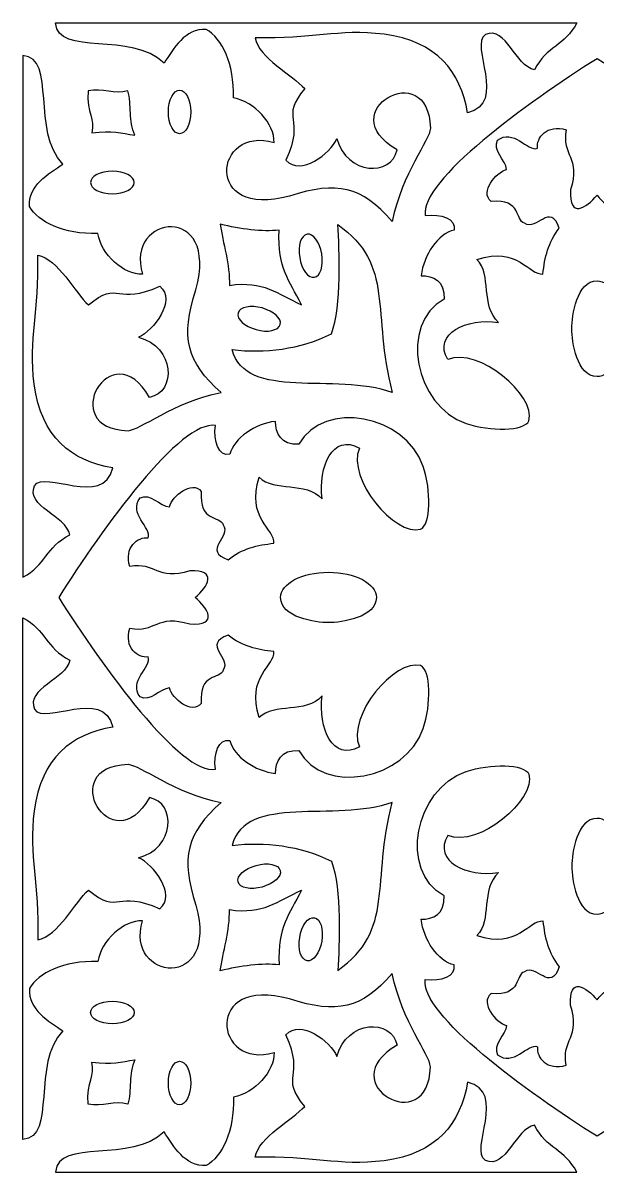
# Model space of a CAD drawing. Header units: centimetres. Extents: x -28.8 to 28.8, y -13.5 to 13.5.
# Drawn here: x -28.79 to -15.24, y -13.55 to 13.55 of the extents above; entities that cross this region are included whole.
import ezdxf

# ---------------------------------------------------------------- set-up
doc = ezdxf.new("R2010")
doc.units = ezdxf.units.CM
doc.header["$MEASUREMENT"] = 0
doc.layers.add('layer 1', color=7, linetype='Continuous')

msp = doc.modelspace()

# ---------------------------------------------------------------- linework, layer by layer
at = {"layer": 'layer 1', "color": 242}
for centre in [(-25.0913, 11.44987), (-25.0913, -11.44987)]:
    msp.add_ellipse(centre, major_axis=(0, 0.51492), ratio=0.51343898, dxfattribs=at)
for points, knots in [([(-28.02001, 13.54666), (-27.96321, 12.74569), (-26.22127, 13.35753), (-25.45778, 12.60222), (-25.45778, 12.60222), (-25.23153, 12.94321), (-24.96694, 13.41986), (-24.46231, 13.39533), (-24.46231, 13.39533), (-24.09067, 13.1803), (-23.79809, 12.59134), (-23.8217, 11.77782), (-23.8217, 11.77782), (-23.32292, 11.70039), (-22.8456, 11.16147), (-22.86174, 10.7275), (-22.86174, 10.7275), (-24.27978, 11.14923), (-24.54594, 8.89416), (-22.4949, 9.46687), (-22.4949, 9.46687), (-21.36415, 9.82556), (-20.80308, 9.69251), (-20.07238, 8.86842), (-20.07238, 8.86842), (-19.84391, 10.01052), (-19.18154, 10.78048), (-19.1735, 11.06525), (-19.1735, 11.06525), (-19.20835, 12.78261), (-21.53037, 11.45726), (-19.95948, 10.55796), (-19.95948, 10.55796), (-20.08029, 9.92622), (-21.1506, 9.94962), (-21.37841, 10.82218), (-21.37841, 10.82218), (-21.5279, 10.46174), (-22.244, 9.92409), (-22.58062, 10.31461), (-22.58062, 10.31461), (-22.10842, 11.33689), (-22.74983, 11.27958), (-22.13742, 11.99894), (-22.13742, 11.99894), (-22.42643, 12.31979), (-23.22145, 12.71584), (-23.31134, 13.19862), (-23.31134, 13.19862), (-21.96148, 13.15823), (-21.36402, 13.41196), (-20.26723, 13.28264), (-20.26723, 13.28264), (-19.01432, 13.11051), (-18.46432, 12.40588), (-18.29607, 11.42907), (-18.29607, 11.42907), (-17.34412, 11.65205), (-18.26469, 13.03098), (-17.87381, 13.27423), (-17.87381, 13.27423), (-17.37352, 13.48683), (-17.17663, 12.52451), (-16.71397, 12.44046), (-16.71397, 12.44046), (-16.43159, 13.01057), (-15.99837, 13.00326), (-15.72025, 13.54668), (-15.72025, 13.54668), (-15.72025, 13.54668), (-28.02001, 13.54666), (-28.02001, 13.54666)], [0, 0, 0, 0, 0.05263158, 0.05263158, 0.05263158, 0.05263158, 0.10526316, 0.10526316, 0.10526316, 0.10526316, 0.15789474, 0.15789474, 0.15789474, 0.15789474, 0.21052632, 0.21052632, 0.21052632, 0.21052632, 0.26315789, 0.26315789, 0.26315789, 0.26315789, 0.31578947, 0.31578947, 0.31578947, 0.31578947, 0.36842105, 0.36842105, 0.36842105, 0.36842105, 0.42105263, 0.42105263, 0.42105263, 0.42105263, 0.47368421, 0.47368421, 0.47368421, 0.47368421, 0.52631579, 0.52631579, 0.52631579, 0.52631579, 0.57894737, 0.57894737, 0.57894737, 0.57894737, 0.63157895, 0.63157895, 0.63157895, 0.63157895, 0.68421053, 0.68421053, 0.68421053, 0.68421053, 0.73684211, 0.73684211, 0.73684211, 0.73684211, 0.78947368, 0.78947368, 0.78947368, 0.78947368, 0.84210526, 0.84210526, 0.84210526, 0.84210526, 0.89473684, 0.89473684, 0.89473684, 0.89473684, 1, 1, 1, 1]), ([(-28.78798, 12.78026), (-27.98701, 12.72346), (-28.59885, 10.98152), (-27.84354, 10.21803), (-27.84354, 10.21803), (-28.18453, 9.99178), (-28.66118, 9.72719), (-28.63665, 9.22256), (-28.63665, 9.22256), (-28.42162, 8.85092), (-27.83266, 8.55834), (-27.01914, 8.58195), (-27.01914, 8.58195), (-26.94171, 8.08317), (-26.40279, 7.60585), (-25.96882, 7.62199), (-25.96882, 7.62199), (-26.39055, 9.04003), (-24.13548, 9.30619), (-24.70819, 7.25515), (-24.70819, 7.25515), (-25.06688, 6.1244), (-24.93383, 5.56333), (-24.10974, 4.83263), (-24.10974, 4.83263), (-25.25184, 4.60416), (-26.0218, 3.94179), (-26.30657, 3.93375), (-26.30657, 3.93375), (-28.02393, 3.9686), (-26.69858, 6.29062), (-25.79928, 4.71973), (-25.79928, 4.71973), (-25.16754, 4.84054), (-25.19094, 5.91085), (-26.0635, 6.13866), (-26.0635, 6.13866), (-25.70306, 6.28815), (-25.16541, 7.00425), (-25.55593, 7.34087), (-25.55593, 7.34087), (-26.57821, 6.86867), (-26.5209, 7.51008), (-27.24026, 6.89767), (-27.24026, 6.89767), (-27.56111, 7.18668), (-27.95716, 7.9817), (-28.43994, 8.07159), (-28.43994, 8.07159), (-28.39955, 6.72173), (-28.65328, 6.12427), (-28.52396, 5.02748), (-28.52396, 5.02748), (-28.35183, 3.77457), (-27.6472, 3.22457), (-26.67039, 3.05632), (-26.67039, 3.05632), (-26.89337, 2.10437), (-28.2723, 3.02494), (-28.51555, 2.63406), (-28.51555, 2.63406), (-28.72815, 2.13377), (-27.76583, 1.93688), (-27.68178, 1.47422), (-27.68178, 1.47422), (-28.25189, 1.19184), (-28.24458, 0.75862), (-28.788, 0.4805), (-28.788, 0.4805), (-28.788, 0.4805), (-28.78798, 12.78026), (-28.78798, 12.78026)], [0, 0, 0, 0, 0.05263158, 0.05263158, 0.05263158, 0.05263158, 0.10526316, 0.10526316, 0.10526316, 0.10526316, 0.15789474, 0.15789474, 0.15789474, 0.15789474, 0.21052632, 0.21052632, 0.21052632, 0.21052632, 0.26315789, 0.26315789, 0.26315789, 0.26315789, 0.31578947, 0.31578947, 0.31578947, 0.31578947, 0.36842105, 0.36842105, 0.36842105, 0.36842105, 0.42105263, 0.42105263, 0.42105263, 0.42105263, 0.47368421, 0.47368421, 0.47368421, 0.47368421, 0.52631579, 0.52631579, 0.52631579, 0.52631579, 0.57894737, 0.57894737, 0.57894737, 0.57894737, 0.63157895, 0.63157895, 0.63157895, 0.63157895, 0.68421053, 0.68421053, 0.68421053, 0.68421053, 0.73684211, 0.73684211, 0.73684211, 0.73684211, 0.78947368, 0.78947368, 0.78947368, 0.78947368, 0.84210526, 0.84210526, 0.84210526, 0.84210526, 0.89473684, 0.89473684, 0.89473684, 0.89473684, 1, 1, 1, 1]), ([(-15.24003, 12.70355), (-13.6054, 11.67777), (-11.03839, 9.81608), (-11.18702, 9.00556), (-11.18702, 9.00556), (-11.5528, 9.05528), (-11.9234, 8.93388), (-11.86502, 8.66306), (-11.86502, 8.66306), (-11.48392, 8.57799), (-11.14642, 8.06995), (-11.08912, 7.58847), (-11.08912, 7.58847), (-11.35824, 7.59064), (-11.66128, 7.46561), (-11.62935, 7.03529), (-11.62935, 7.03529), (-10.56509, 6.44541), (-10.93343, 4.52199), (-12.14902, 4.10212), (-12.14902, 4.10212), (-12.71484, 3.91029), (-13.52863, 3.92246), (-13.63098, 4.16428), (-13.63098, 4.16428), (-13.801, 4.77121), (-12.44606, 5.91414), (-11.71935, 5.60847), (-11.71935, 5.60847), (-11.3579, 6.22315), (-12.16288, 6.59704), (-12.91731, 6.48562), (-12.91731, 6.48562), (-12.48431, 6.87915), (-12.76559, 7.61422), (-12.40562, 7.97184), (-12.40562, 7.97184), (-13.37579, 8.29036), (-13.63598, 7.58822), (-13.9642, 7.62758), (-13.9642, 7.62758), (-14.00224, 8.01887), (-14.08773, 8.3749), (-14.34997, 8.70483), (-14.34997, 8.70483), (-14.13512, 9.3317), (-13.8134, 8.62227), (-13.52487, 8.82458), (-13.52487, 8.82458), (-13.3004, 8.89055), (-13.47266, 9.40112), (-12.73863, 9.34055), (-12.73863, 9.34055), (-12.46991, 9.56091), (-12.84974, 10.02427), (-13.10547, 10.09168), (-13.10547, 10.09168), (-13.08358, 10.31477), (-12.76595, 10.54832), (-12.89333, 10.78182), (-12.89333, 10.78182), (-13.25229, 11.07169), (-13.60493, 10.50805), (-13.83706, 10.59121), (-13.83706, 10.59121), (-13.79844, 10.83987), (-14.05919, 11.16969), (-14.51144, 11.02584), (-14.51144, 11.02584), (-14.39648, 10.42668), (-14.86095, 10.37852), (-14.61386, 9.60902), (-14.61386, 9.60902), (-14.57551, 8.94989), (-14.99362, 9.17592), (-15.24003, 9.48394), (-15.24003, 9.48394), (-15.49369, 9.18218), (-15.90618, 8.92096), (-15.86614, 9.60902), (-15.86614, 9.60902), (-15.61905, 10.37852), (-16.08352, 10.42668), (-15.96856, 11.02584), (-15.96856, 11.02584), (-16.42081, 11.16969), (-16.68156, 10.83987), (-16.64294, 10.59121), (-16.64294, 10.59121), (-16.87507, 10.50805), (-17.22771, 11.07169), (-17.58667, 10.78182), (-17.58667, 10.78182), (-17.71405, 10.54832), (-17.39642, 10.31477), (-17.37453, 10.09168), (-17.37453, 10.09168), (-17.63026, 10.02427), (-18.01009, 9.56091), (-17.74137, 9.34055), (-17.74137, 9.34055), (-17.00734, 9.40112), (-17.1796, 8.89055), (-16.95513, 8.82458), (-16.95513, 8.82458), (-16.6666, 8.62227), (-16.34488, 9.3317), (-16.13003, 8.70483), (-16.13003, 8.70483), (-16.39227, 8.3749), (-16.47776, 8.01887), (-16.5158, 7.62758), (-16.5158, 7.62758), (-16.84402, 7.58822), (-17.10421, 8.29036), (-18.07438, 7.97184), (-18.07438, 7.97184), (-17.71441, 7.61422), (-17.99569, 6.87915), (-17.56269, 6.48562), (-17.56269, 6.48562), (-18.31712, 6.59704), (-19.1221, 6.22315), (-18.76065, 5.60847), (-18.76065, 5.60847), (-18.03394, 5.91414), (-16.679, 4.77121), (-16.84902, 4.16428), (-16.84902, 4.16428), (-16.95137, 3.92246), (-17.76516, 3.91029), (-18.33098, 4.10212), (-18.33098, 4.10212), (-19.54657, 4.52199), (-19.91491, 6.44541), (-18.85065, 7.03529), (-18.85065, 7.03529), (-18.81872, 7.46561), (-19.12176, 7.59064), (-19.39088, 7.58847), (-19.39088, 7.58847), (-19.33358, 8.06995), (-18.99608, 8.57799), (-18.61498, 8.66306), (-18.61498, 8.66306), (-18.5566, 8.93388), (-18.9272, 9.05528), (-19.29298, 9.00556), (-19.29298, 9.00556), (-19.44161, 9.81608), (-16.87466, 11.67777), (-15.24003, 12.70355)], [0, 0, 0, 0, 0.02564103, 0.02564103, 0.02564103, 0.02564103, 0.05128205, 0.05128205, 0.05128205, 0.05128205, 0.07692308, 0.07692308, 0.07692308, 0.07692308, 0.1025641, 0.1025641, 0.1025641, 0.1025641, 0.12820513, 0.12820513, 0.12820513, 0.12820513, 0.15384615, 0.15384615, 0.15384615, 0.15384615, 0.17948718, 0.17948718, 0.17948718, 0.17948718, 0.20512821, 0.20512821, 0.20512821, 0.20512821, 0.23076923, 0.23076923, 0.23076923, 0.23076923, 0.25641026, 0.25641026, 0.25641026, 0.25641026, 0.28205128, 0.28205128, 0.28205128, 0.28205128, 0.30769231, 0.30769231, 0.30769231, 0.30769231, 0.33333333, 0.33333333, 0.33333333, 0.33333333, 0.35897436, 0.35897436, 0.35897436, 0.35897436, 0.38461538, 0.38461538, 0.38461538, 0.38461538, 0.41025641, 0.41025641, 0.41025641, 0.41025641, 0.43589744, 0.43589744, 0.43589744, 0.43589744, 0.46153846, 0.46153846, 0.46153846, 0.46153846, 0.48717949, 0.48717949, 0.48717949, 0.48717949, 0.51282051, 0.51282051, 0.51282051, 0.51282051, 0.53846154, 0.53846154, 0.53846154, 0.53846154, 0.56410256, 0.56410256, 0.56410256, 0.56410256, 0.58974359, 0.58974359, 0.58974359, 0.58974359, 0.61538462, 0.61538462, 0.61538462, 0.61538462, 0.64102564, 0.64102564, 0.64102564, 0.64102564, 0.66666667, 0.66666667, 0.66666667, 0.66666667, 0.69230769, 0.69230769, 0.69230769, 0.69230769, 0.71794872, 0.71794872, 0.71794872, 0.71794872, 0.74358974, 0.74358974, 0.74358974, 0.74358974, 0.76923077, 0.76923077, 0.76923077, 0.76923077, 0.79487179, 0.79487179, 0.79487179, 0.79487179, 0.82051282, 0.82051282, 0.82051282, 0.82051282, 0.84615385, 0.84615385, 0.84615385, 0.84615385, 0.87179487, 0.87179487, 0.87179487, 0.87179487, 0.8974359, 0.8974359, 0.8974359, 0.8974359, 0.92307692, 0.92307692, 0.92307692, 0.92307692, 0.94871795, 0.94871795, 0.94871795, 0.94871795, 1, 1, 1, 1]), ([(-27.25093, 11.94389), (-26.90299, 12.03156), (-26.63056, 11.83801), (-26.31163, 11.94894), (-26.31163, 11.94894), (-26.21414, 11.60932), (-26.30984, 11.23316), (-26.1458, 10.90169), (-26.1458, 10.90169), (-26.48704, 10.94259), (-26.66607, 11.02874), (-27.16618, 10.95255), (-27.16618, 10.95255), (-27.07623, 11.29449), (-27.28766, 11.40141), (-27.25093, 11.94389)], [0, 0, 0, 0, 0.2, 0.2, 0.2, 0.2, 0.4, 0.4, 0.4, 0.4, 0.6, 0.6, 0.6, 0.6, 1, 1, 1, 1]), ([(-27.19206, 9.78618), (-27.19206, 9.9322), (-26.96152, 10.05056), (-26.67714, 10.05056), (-26.67714, 10.05056), (-26.39275, 10.05056), (-26.16221, 9.9322), (-26.16221, 9.78618), (-26.16221, 9.78618), (-26.16221, 9.64016), (-26.39275, 9.5218), (-26.67714, 9.5218), (-26.67714, 9.5218), (-26.96152, 9.5218), (-27.19206, 9.64016), (-27.19206, 9.78618)], [0, 0, 0, 0, 0.2, 0.2, 0.2, 0.2, 0.4, 0.4, 0.4, 0.4, 0.6, 0.6, 0.6, 0.6, 1, 1, 1, 1]), ([(-24.13103, 8.80153), (-23.66643, 8.68844), (-23.12727, 8.61794), (-22.74532, 8.66262), (-22.74532, 8.66262), (-22.76786, 7.73487), (-22.51829, 7.5023), (-22.21334, 6.89838), (-22.21334, 6.89838), (-22.78983, 7.16523), (-23.10139, 7.47668), (-23.91671, 7.35974), (-23.91671, 7.35974), (-23.90034, 7.83726), (-24.0716, 8.37163), (-24.13103, 8.80153)], [0, 0, 0, 0, 0.2, 0.2, 0.2, 0.2, 0.4, 0.4, 0.4, 0.4, 0.6, 0.6, 0.6, 0.6, 1, 1, 1, 1]), ([(-21.35923, 8.7929), (-21.31758, 8.19265), (-21.26252, 6.87523), (-21.50919, 6.21883), (-21.50919, 6.21883), (-22.24727, 5.84968), (-23.08923, 5.7539), (-23.85253, 5.84515), (-23.85253, 5.84515), (-23.52604, 4.61589), (-21.42576, 5.32005), (-20.07121, 4.83208), (-20.07121, 4.83208), (-20.57421, 6.72923), (-19.99857, 7.8383), (-21.35923, 8.7929)], [0, 0, 0, 0, 0.2, 0.2, 0.2, 0.2, 0.4, 0.4, 0.4, 0.4, 0.6, 0.6, 0.6, 0.6, 1, 1, 1, 1]), ([(-22.08335, 8.56498), (-21.9394, 8.58946), (-21.78406, 8.38203), (-21.73638, 8.10167), (-21.73638, 8.10167), (-21.68871, 7.82131), (-21.76674, 7.57419), (-21.91069, 7.54971), (-21.91069, 7.54971), (-22.05464, 7.52523), (-22.20998, 7.73266), (-22.25766, 8.01302), (-22.25766, 8.01302), (-22.30534, 8.29338), (-22.2273, 8.5405), (-22.08335, 8.56498)], [0, 0, 0, 0, 0.2, 0.2, 0.2, 0.2, 0.4, 0.4, 0.4, 0.4, 0.6, 0.6, 0.6, 0.6, 1, 1, 1, 1]), ([(-15.24001, 5.20766), (-14.91207, 5.20766), (-14.64572, 5.71367), (-14.64572, 6.33759), (-14.64572, 6.33759), (-14.64572, 6.96151), (-14.91208, 7.46751), (-15.24002, 7.46751), (-15.24002, 7.46751), (-15.71677, 7.46751), (-15.83428, 6.64183), (-15.83428, 6.33759), (-15.83428, 6.33759), (-15.83428, 6.03334), (-15.71678, 5.20766), (-15.24001, 5.20766)], [0, 0, 0, 0, 0.2, 0.2, 0.2, 0.2, 0.4, 0.4, 0.4, 0.4, 0.6, 0.6, 0.6, 0.6, 1, 1, 1, 1]), ([(-23.70986, 6.70803), (-23.67112, 6.84881), (-23.41745, 6.90178), (-23.14325, 6.82634), (-23.14325, 6.82634), (-22.86905, 6.75091), (-22.67817, 6.57563), (-22.7169, 6.43485), (-22.7169, 6.43485), (-22.75563, 6.29406), (-23.00931, 6.24109), (-23.28351, 6.31653), (-23.28351, 6.31653), (-23.5577, 6.39197), (-23.74859, 6.56724), (-23.70986, 6.70803)], [0, 0, 0, 0, 0.2, 0.2, 0.2, 0.2, 0.4, 0.4, 0.4, 0.4, 0.6, 0.6, 0.6, 0.6, 1, 1, 1, 1]), ([(-27.94335, 0.00174), (-26.91757, 1.63637), (-25.05588, 4.20338), (-24.24536, 4.05475), (-24.24536, 4.05475), (-24.29508, 3.68897), (-24.17368, 3.31837), (-23.90286, 3.37675), (-23.90286, 3.37675), (-23.81779, 3.75785), (-23.30975, 4.09535), (-22.82827, 4.15265), (-22.82827, 4.15265), (-22.83044, 3.88353), (-22.70541, 3.58049), (-22.27509, 3.61242), (-22.27509, 3.61242), (-21.68521, 4.67668), (-19.76179, 4.30834), (-19.34192, 3.09275), (-19.34192, 3.09275), (-19.15009, 2.52693), (-19.16226, 1.71314), (-19.40408, 1.61079), (-19.40408, 1.61079), (-20.01101, 1.44077), (-21.15394, 2.79571), (-20.84827, 3.52242), (-20.84827, 3.52242), (-21.46295, 3.88387), (-21.83684, 3.07889), (-21.72542, 2.32446), (-21.72542, 2.32446), (-22.11895, 2.75746), (-22.85402, 2.47618), (-23.21164, 2.83615), (-23.21164, 2.83615), (-23.53016, 1.86598), (-22.82802, 1.60579), (-22.86738, 1.27757), (-22.86738, 1.27757), (-23.25867, 1.23953), (-23.6147, 1.15404), (-23.94463, 0.8918), (-23.94463, 0.8918), (-24.5715, 1.10665), (-23.86207, 1.42837), (-24.06438, 1.7169), (-24.06438, 1.7169), (-24.13035, 1.94137), (-24.64092, 1.76911), (-24.58035, 2.50314), (-24.58035, 2.50314), (-24.80071, 2.77186), (-25.26407, 2.39203), (-25.33148, 2.1363), (-25.33148, 2.1363), (-25.55457, 2.15819), (-25.78812, 2.47582), (-26.02162, 2.34844), (-26.02162, 2.34844), (-26.31149, 1.98948), (-25.74785, 1.63684), (-25.83101, 1.40471), (-25.83101, 1.40471), (-26.07967, 1.44333), (-26.40949, 1.18258), (-26.26564, 0.73033), (-26.26564, 0.73033), (-25.66648, 0.84529), (-25.61832, 0.38082), (-24.84882, 0.62791), (-24.84882, 0.62791), (-24.18969, 0.66626), (-24.41572, 0.24815), (-24.72374, 0.00174), (-24.72374, 0.00174), (-24.42198, -0.25192), (-24.16076, -0.66441), (-24.84882, -0.62437), (-24.84882, -0.62437), (-25.61832, -0.37728), (-25.66648, -0.84175), (-26.26564, -0.72679), (-26.26564, -0.72679), (-26.40949, -1.17904), (-26.07967, -1.43979), (-25.83101, -1.40117), (-25.83101, -1.40117), (-25.74785, -1.6333), (-26.31149, -1.98594), (-26.02162, -2.3449), (-26.02162, -2.3449), (-25.78812, -2.47228), (-25.55457, -2.15465), (-25.33148, -2.13276), (-25.33148, -2.13276), (-25.26407, -2.38849), (-24.80071, -2.76832), (-24.58035, -2.4996), (-24.58035, -2.4996), (-24.64092, -1.76557), (-24.13035, -1.93783), (-24.06438, -1.71336), (-24.06438, -1.71336), (-23.86207, -1.42483), (-24.5715, -1.10311), (-23.94463, -0.88826), (-23.94463, -0.88826), (-23.6147, -1.1505), (-23.25867, -1.23599), (-22.86738, -1.27403), (-22.86738, -1.27403), (-22.82802, -1.60225), (-23.53016, -1.86244), (-23.21164, -2.83261), (-23.21164, -2.83261), (-22.85402, -2.47264), (-22.11895, -2.75392), (-21.72542, -2.32092), (-21.72542, -2.32092), (-21.83684, -3.07535), (-21.46295, -3.88033), (-20.84827, -3.51888), (-20.84827, -3.51888), (-21.15394, -2.79217), (-20.01101, -1.43723), (-19.40408, -1.60725), (-19.40408, -1.60725), (-19.16226, -1.7096), (-19.15009, -2.52339), (-19.34192, -3.08921), (-19.34192, -3.08921), (-19.76179, -4.3048), (-21.68521, -4.67314), (-22.27509, -3.60888), (-22.27509, -3.60888), (-22.70541, -3.57695), (-22.83044, -3.87999), (-22.82827, -4.14911), (-22.82827, -4.14911), (-23.30975, -4.09181), (-23.81779, -3.75431), (-23.90286, -3.37321), (-23.90286, -3.37321), (-24.17368, -3.31483), (-24.29508, -3.68543), (-24.24536, -4.05121), (-24.24536, -4.05121), (-25.05588, -4.19984), (-26.91757, -1.63289), (-27.94335, 0.00174)], [0, 0, 0, 0, 0.02564103, 0.02564103, 0.02564103, 0.02564103, 0.05128205, 0.05128205, 0.05128205, 0.05128205, 0.07692308, 0.07692308, 0.07692308, 0.07692308, 0.1025641, 0.1025641, 0.1025641, 0.1025641, 0.12820513, 0.12820513, 0.12820513, 0.12820513, 0.15384615, 0.15384615, 0.15384615, 0.15384615, 0.17948718, 0.17948718, 0.17948718, 0.17948718, 0.20512821, 0.20512821, 0.20512821, 0.20512821, 0.23076923, 0.23076923, 0.23076923, 0.23076923, 0.25641026, 0.25641026, 0.25641026, 0.25641026, 0.28205128, 0.28205128, 0.28205128, 0.28205128, 0.30769231, 0.30769231, 0.30769231, 0.30769231, 0.33333333, 0.33333333, 0.33333333, 0.33333333, 0.35897436, 0.35897436, 0.35897436, 0.35897436, 0.38461538, 0.38461538, 0.38461538, 0.38461538, 0.41025641, 0.41025641, 0.41025641, 0.41025641, 0.43589744, 0.43589744, 0.43589744, 0.43589744, 0.46153846, 0.46153846, 0.46153846, 0.46153846, 0.48717949, 0.48717949, 0.48717949, 0.48717949, 0.51282051, 0.51282051, 0.51282051, 0.51282051, 0.53846154, 0.53846154, 0.53846154, 0.53846154, 0.56410256, 0.56410256, 0.56410256, 0.56410256, 0.58974359, 0.58974359, 0.58974359, 0.58974359, 0.61538462, 0.61538462, 0.61538462, 0.61538462, 0.64102564, 0.64102564, 0.64102564, 0.64102564, 0.66666667, 0.66666667, 0.66666667, 0.66666667, 0.69230769, 0.69230769, 0.69230769, 0.69230769, 0.71794872, 0.71794872, 0.71794872, 0.71794872, 0.74358974, 0.74358974, 0.74358974, 0.74358974, 0.76923077, 0.76923077, 0.76923077, 0.76923077, 0.79487179, 0.79487179, 0.79487179, 0.79487179, 0.82051282, 0.82051282, 0.82051282, 0.82051282, 0.84615385, 0.84615385, 0.84615385, 0.84615385, 0.87179487, 0.87179487, 0.87179487, 0.87179487, 0.8974359, 0.8974359, 0.8974359, 0.8974359, 0.92307692, 0.92307692, 0.92307692, 0.92307692, 0.94871795, 0.94871795, 0.94871795, 0.94871795, 1, 1, 1, 1]), ([(-20.44746, 0.00176), (-20.44746, 0.3297), (-20.95347, 0.59605), (-21.57739, 0.59605), (-21.57739, 0.59605), (-22.20131, 0.59605), (-22.70731, 0.32969), (-22.70731, 0.00175), (-22.70731, 0.00175), (-22.70731, -0.475), (-21.88163, -0.59251), (-21.57739, -0.59251), (-21.57739, -0.59251), (-21.27314, -0.59251), (-20.44746, -0.47501), (-20.44746, 0.00176)], [0, 0, 0, 0, 0.2, 0.2, 0.2, 0.2, 0.4, 0.4, 0.4, 0.4, 0.6, 0.6, 0.6, 0.6, 1, 1, 1, 1]), ([(-28.78798, -12.78026), (-27.98701, -12.72346), (-28.59885, -10.98152), (-27.84354, -10.21803), (-27.84354, -10.21803), (-28.18453, -9.99178), (-28.66118, -9.72719), (-28.63665, -9.22256), (-28.63665, -9.22256), (-28.42162, -8.85092), (-27.83266, -8.55834), (-27.01914, -8.58195), (-27.01914, -8.58195), (-26.94171, -8.08317), (-26.40279, -7.60585), (-25.96882, -7.62199), (-25.96882, -7.62199), (-26.39055, -9.04003), (-24.13548, -9.30619), (-24.70819, -7.25515), (-24.70819, -7.25515), (-25.06688, -6.1244), (-24.93383, -5.56333), (-24.10974, -4.83263), (-24.10974, -4.83263), (-25.25184, -4.60416), (-26.0218, -3.94179), (-26.30657, -3.93375), (-26.30657, -3.93375), (-28.02393, -3.9686), (-26.69858, -6.29062), (-25.79928, -4.71973), (-25.79928, -4.71973), (-25.16754, -4.84054), (-25.19094, -5.91085), (-26.0635, -6.13866), (-26.0635, -6.13866), (-25.70306, -6.28815), (-25.16541, -7.00425), (-25.55593, -7.34087), (-25.55593, -7.34087), (-26.57821, -6.86867), (-26.5209, -7.51008), (-27.24026, -6.89767), (-27.24026, -6.89767), (-27.56111, -7.18668), (-27.95716, -7.9817), (-28.43994, -8.07159), (-28.43994, -8.07159), (-28.39955, -6.72173), (-28.65328, -6.12427), (-28.52396, -5.02748), (-28.52396, -5.02748), (-28.35183, -3.77457), (-27.6472, -3.22457), (-26.67039, -3.05632), (-26.67039, -3.05632), (-26.89337, -2.10437), (-28.2723, -3.02494), (-28.51555, -2.63406), (-28.51555, -2.63406), (-28.72815, -2.13377), (-27.76583, -1.93688), (-27.68178, -1.47422), (-27.68178, -1.47422), (-28.25189, -1.19184), (-28.24458, -0.75862), (-28.788, -0.4805), (-28.788, -0.4805), (-28.788, -0.4805), (-28.78798, -12.78026), (-28.78798, -12.78026)], [0, 0, 0, 0, 0.05263158, 0.05263158, 0.05263158, 0.05263158, 0.10526316, 0.10526316, 0.10526316, 0.10526316, 0.15789474, 0.15789474, 0.15789474, 0.15789474, 0.21052632, 0.21052632, 0.21052632, 0.21052632, 0.26315789, 0.26315789, 0.26315789, 0.26315789, 0.31578947, 0.31578947, 0.31578947, 0.31578947, 0.36842105, 0.36842105, 0.36842105, 0.36842105, 0.42105263, 0.42105263, 0.42105263, 0.42105263, 0.47368421, 0.47368421, 0.47368421, 0.47368421, 0.52631579, 0.52631579, 0.52631579, 0.52631579, 0.57894737, 0.57894737, 0.57894737, 0.57894737, 0.63157895, 0.63157895, 0.63157895, 0.63157895, 0.68421053, 0.68421053, 0.68421053, 0.68421053, 0.73684211, 0.73684211, 0.73684211, 0.73684211, 0.78947368, 0.78947368, 0.78947368, 0.78947368, 0.84210526, 0.84210526, 0.84210526, 0.84210526, 0.89473684, 0.89473684, 0.89473684, 0.89473684, 1, 1, 1, 1]), ([(-15.24003, -12.70355), (-13.6054, -11.67777), (-11.03839, -9.81608), (-11.18702, -9.00556), (-11.18702, -9.00556), (-11.5528, -9.05528), (-11.9234, -8.93388), (-11.86502, -8.66306), (-11.86502, -8.66306), (-11.48392, -8.57799), (-11.14642, -8.06995), (-11.08912, -7.58847), (-11.08912, -7.58847), (-11.35824, -7.59064), (-11.66128, -7.46561), (-11.62935, -7.03529), (-11.62935, -7.03529), (-10.56509, -6.44541), (-10.93343, -4.52199), (-12.14902, -4.10212), (-12.14902, -4.10212), (-12.71484, -3.91029), (-13.52863, -3.92246), (-13.63098, -4.16428), (-13.63098, -4.16428), (-13.801, -4.77121), (-12.44606, -5.91414), (-11.71935, -5.60847), (-11.71935, -5.60847), (-11.3579, -6.22315), (-12.16288, -6.59704), (-12.91731, -6.48562), (-12.91731, -6.48562), (-12.48431, -6.87915), (-12.76559, -7.61422), (-12.40562, -7.97184), (-12.40562, -7.97184), (-13.37579, -8.29036), (-13.63598, -7.58822), (-13.9642, -7.62758), (-13.9642, -7.62758), (-14.00224, -8.01887), (-14.08773, -8.3749), (-14.34997, -8.70483), (-14.34997, -8.70483), (-14.13512, -9.3317), (-13.8134, -8.62227), (-13.52487, -8.82458), (-13.52487, -8.82458), (-13.3004, -8.89055), (-13.47266, -9.40112), (-12.73863, -9.34055), (-12.73863, -9.34055), (-12.46991, -9.56091), (-12.84974, -10.02427), (-13.10547, -10.09168), (-13.10547, -10.09168), (-13.08358, -10.31477), (-12.76595, -10.54832), (-12.89333, -10.78182), (-12.89333, -10.78182), (-13.25229, -11.07169), (-13.60493, -10.50805), (-13.83706, -10.59121), (-13.83706, -10.59121), (-13.79844, -10.83987), (-14.05919, -11.16969), (-14.51144, -11.02584), (-14.51144, -11.02584), (-14.39648, -10.42668), (-14.86095, -10.37852), (-14.61386, -9.60902), (-14.61386, -9.60902), (-14.57551, -8.94989), (-14.99362, -9.17592), (-15.24003, -9.48394), (-15.24003, -9.48394), (-15.49369, -9.18218), (-15.90618, -8.92096), (-15.86614, -9.60902), (-15.86614, -9.60902), (-15.61905, -10.37852), (-16.08352, -10.42668), (-15.96856, -11.02584), (-15.96856, -11.02584), (-16.42081, -11.16969), (-16.68156, -10.83987), (-16.64294, -10.59121), (-16.64294, -10.59121), (-16.87507, -10.50805), (-17.22771, -11.07169), (-17.58667, -10.78182), (-17.58667, -10.78182), (-17.71405, -10.54832), (-17.39642, -10.31477), (-17.37453, -10.09168), (-17.37453, -10.09168), (-17.63026, -10.02427), (-18.01009, -9.56091), (-17.74137, -9.34055), (-17.74137, -9.34055), (-17.00734, -9.40112), (-17.1796, -8.89055), (-16.95513, -8.82458), (-16.95513, -8.82458), (-16.6666, -8.62227), (-16.34488, -9.3317), (-16.13003, -8.70483), (-16.13003, -8.70483), (-16.39227, -8.3749), (-16.47776, -8.01887), (-16.5158, -7.62758), (-16.5158, -7.62758), (-16.84402, -7.58822), (-17.10421, -8.29036), (-18.07438, -7.97184), (-18.07438, -7.97184), (-17.71441, -7.61422), (-17.99569, -6.87915), (-17.56269, -6.48562), (-17.56269, -6.48562), (-18.31712, -6.59704), (-19.1221, -6.22315), (-18.76065, -5.60847), (-18.76065, -5.60847), (-18.03394, -5.91414), (-16.679, -4.77121), (-16.84902, -4.16428), (-16.84902, -4.16428), (-16.95137, -3.92246), (-17.76516, -3.91029), (-18.33098, -4.10212), (-18.33098, -4.10212), (-19.54657, -4.52199), (-19.91491, -6.44541), (-18.85065, -7.03529), (-18.85065, -7.03529), (-18.81872, -7.46561), (-19.12176, -7.59064), (-19.39088, -7.58847), (-19.39088, -7.58847), (-19.33358, -8.06995), (-18.99608, -8.57799), (-18.61498, -8.66306), (-18.61498, -8.66306), (-18.5566, -8.93388), (-18.9272, -9.05528), (-19.29298, -9.00556), (-19.29298, -9.00556), (-19.44161, -9.81608), (-16.87466, -11.67777), (-15.24003, -12.70355)], [0, 0, 0, 0, 0.02564103, 0.02564103, 0.02564103, 0.02564103, 0.05128205, 0.05128205, 0.05128205, 0.05128205, 0.07692308, 0.07692308, 0.07692308, 0.07692308, 0.1025641, 0.1025641, 0.1025641, 0.1025641, 0.12820513, 0.12820513, 0.12820513, 0.12820513, 0.15384615, 0.15384615, 0.15384615, 0.15384615, 0.17948718, 0.17948718, 0.17948718, 0.17948718, 0.20512821, 0.20512821, 0.20512821, 0.20512821, 0.23076923, 0.23076923, 0.23076923, 0.23076923, 0.25641026, 0.25641026, 0.25641026, 0.25641026, 0.28205128, 0.28205128, 0.28205128, 0.28205128, 0.30769231, 0.30769231, 0.30769231, 0.30769231, 0.33333333, 0.33333333, 0.33333333, 0.33333333, 0.35897436, 0.35897436, 0.35897436, 0.35897436, 0.38461538, 0.38461538, 0.38461538, 0.38461538, 0.41025641, 0.41025641, 0.41025641, 0.41025641, 0.43589744, 0.43589744, 0.43589744, 0.43589744, 0.46153846, 0.46153846, 0.46153846, 0.46153846, 0.48717949, 0.48717949, 0.48717949, 0.48717949, 0.51282051, 0.51282051, 0.51282051, 0.51282051, 0.53846154, 0.53846154, 0.53846154, 0.53846154, 0.56410256, 0.56410256, 0.56410256, 0.56410256, 0.58974359, 0.58974359, 0.58974359, 0.58974359, 0.61538462, 0.61538462, 0.61538462, 0.61538462, 0.64102564, 0.64102564, 0.64102564, 0.64102564, 0.66666667, 0.66666667, 0.66666667, 0.66666667, 0.69230769, 0.69230769, 0.69230769, 0.69230769, 0.71794872, 0.71794872, 0.71794872, 0.71794872, 0.74358974, 0.74358974, 0.74358974, 0.74358974, 0.76923077, 0.76923077, 0.76923077, 0.76923077, 0.79487179, 0.79487179, 0.79487179, 0.79487179, 0.82051282, 0.82051282, 0.82051282, 0.82051282, 0.84615385, 0.84615385, 0.84615385, 0.84615385, 0.87179487, 0.87179487, 0.87179487, 0.87179487, 0.8974359, 0.8974359, 0.8974359, 0.8974359, 0.92307692, 0.92307692, 0.92307692, 0.92307692, 0.94871795, 0.94871795, 0.94871795, 0.94871795, 1, 1, 1, 1]), ([(-21.35923, -8.7929), (-21.31758, -8.19265), (-21.26252, -6.87523), (-21.50919, -6.21883), (-21.50919, -6.21883), (-22.24727, -5.84968), (-23.08923, -5.7539), (-23.85253, -5.84515), (-23.85253, -5.84515), (-23.52604, -4.61589), (-21.42576, -5.32005), (-20.07121, -4.83208), (-20.07121, -4.83208), (-20.57421, -6.72923), (-19.99857, -7.8383), (-21.35923, -8.7929)], [0, 0, 0, 0, 0.2, 0.2, 0.2, 0.2, 0.4, 0.4, 0.4, 0.4, 0.6, 0.6, 0.6, 0.6, 1, 1, 1, 1]), ([(-15.24001, -5.20766), (-14.91207, -5.20766), (-14.64572, -5.71367), (-14.64572, -6.33759), (-14.64572, -6.33759), (-14.64572, -6.96151), (-14.91208, -7.46751), (-15.24002, -7.46751), (-15.24002, -7.46751), (-15.71677, -7.46751), (-15.83428, -6.64183), (-15.83428, -6.33759), (-15.83428, -6.33759), (-15.83428, -6.03334), (-15.71678, -5.20766), (-15.24001, -5.20766)], [0, 0, 0, 0, 0.2, 0.2, 0.2, 0.2, 0.4, 0.4, 0.4, 0.4, 0.6, 0.6, 0.6, 0.6, 1, 1, 1, 1]), ([(-23.70986, -6.70803), (-23.67112, -6.84881), (-23.41745, -6.90178), (-23.14325, -6.82634), (-23.14325, -6.82634), (-22.86905, -6.75091), (-22.67817, -6.57563), (-22.7169, -6.43485), (-22.7169, -6.43485), (-22.75563, -6.29406), (-23.00931, -6.24109), (-23.28351, -6.31653), (-23.28351, -6.31653), (-23.5577, -6.39197), (-23.74859, -6.56724), (-23.70986, -6.70803)], [0, 0, 0, 0, 0.2, 0.2, 0.2, 0.2, 0.4, 0.4, 0.4, 0.4, 0.6, 0.6, 0.6, 0.6, 1, 1, 1, 1]), ([(-24.13103, -8.80153), (-23.66643, -8.68844), (-23.12727, -8.61794), (-22.74532, -8.66262), (-22.74532, -8.66262), (-22.76786, -7.73487), (-22.51829, -7.5023), (-22.21334, -6.89838), (-22.21334, -6.89838), (-22.78983, -7.16523), (-23.10139, -7.47668), (-23.91671, -7.35974), (-23.91671, -7.35974), (-23.90034, -7.83726), (-24.0716, -8.37163), (-24.13103, -8.80153)], [0, 0, 0, 0, 0.2, 0.2, 0.2, 0.2, 0.4, 0.4, 0.4, 0.4, 0.6, 0.6, 0.6, 0.6, 1, 1, 1, 1]), ([(-22.08335, -8.56498), (-21.9394, -8.58946), (-21.78406, -8.38203), (-21.73638, -8.10167), (-21.73638, -8.10167), (-21.68871, -7.82131), (-21.76674, -7.57419), (-21.91069, -7.54971), (-21.91069, -7.54971), (-22.05464, -7.52523), (-22.20998, -7.73266), (-22.25766, -8.01302), (-22.25766, -8.01302), (-22.30534, -8.29338), (-22.2273, -8.5405), (-22.08335, -8.56498)], [0, 0, 0, 0, 0.2, 0.2, 0.2, 0.2, 0.4, 0.4, 0.4, 0.4, 0.6, 0.6, 0.6, 0.6, 1, 1, 1, 1]), ([(-28.02001, -13.54666), (-27.96321, -12.74569), (-26.22127, -13.35753), (-25.45778, -12.60222), (-25.45778, -12.60222), (-25.23153, -12.94321), (-24.96694, -13.41986), (-24.46231, -13.39533), (-24.46231, -13.39533), (-24.09067, -13.1803), (-23.79809, -12.59134), (-23.8217, -11.77782), (-23.8217, -11.77782), (-23.32292, -11.70039), (-22.8456, -11.16147), (-22.86174, -10.7275), (-22.86174, -10.7275), (-24.27978, -11.14923), (-24.54594, -8.89416), (-22.4949, -9.46687), (-22.4949, -9.46687), (-21.36415, -9.82556), (-20.80308, -9.69251), (-20.07238, -8.86842), (-20.07238, -8.86842), (-19.84391, -10.01052), (-19.18154, -10.78048), (-19.1735, -11.06525), (-19.1735, -11.06525), (-19.20835, -12.78261), (-21.53037, -11.45726), (-19.95948, -10.55796), (-19.95948, -10.55796), (-20.08029, -9.92622), (-21.1506, -9.94962), (-21.37841, -10.82218), (-21.37841, -10.82218), (-21.5279, -10.46174), (-22.244, -9.92409), (-22.58062, -10.31461), (-22.58062, -10.31461), (-22.10842, -11.33689), (-22.74983, -11.27958), (-22.13742, -11.99894), (-22.13742, -11.99894), (-22.42643, -12.31979), (-23.22145, -12.71584), (-23.31134, -13.19862), (-23.31134, -13.19862), (-21.96148, -13.15823), (-21.36402, -13.41196), (-20.26723, -13.28264), (-20.26723, -13.28264), (-19.01432, -13.11051), (-18.46432, -12.40588), (-18.29607, -11.42907), (-18.29607, -11.42907), (-17.34412, -11.65205), (-18.26469, -13.03098), (-17.87381, -13.27423), (-17.87381, -13.27423), (-17.37352, -13.48683), (-17.17663, -12.52451), (-16.71397, -12.44046), (-16.71397, -12.44046), (-16.43159, -13.01057), (-15.99837, -13.00326), (-15.72025, -13.54668), (-15.72025, -13.54668), (-15.72025, -13.54668), (-28.02001, -13.54666), (-28.02001, -13.54666)], [0, 0, 0, 0, 0.05263158, 0.05263158, 0.05263158, 0.05263158, 0.10526316, 0.10526316, 0.10526316, 0.10526316, 0.15789474, 0.15789474, 0.15789474, 0.15789474, 0.21052632, 0.21052632, 0.21052632, 0.21052632, 0.26315789, 0.26315789, 0.26315789, 0.26315789, 0.31578947, 0.31578947, 0.31578947, 0.31578947, 0.36842105, 0.36842105, 0.36842105, 0.36842105, 0.42105263, 0.42105263, 0.42105263, 0.42105263, 0.47368421, 0.47368421, 0.47368421, 0.47368421, 0.52631579, 0.52631579, 0.52631579, 0.52631579, 0.57894737, 0.57894737, 0.57894737, 0.57894737, 0.63157895, 0.63157895, 0.63157895, 0.63157895, 0.68421053, 0.68421053, 0.68421053, 0.68421053, 0.73684211, 0.73684211, 0.73684211, 0.73684211, 0.78947368, 0.78947368, 0.78947368, 0.78947368, 0.84210526, 0.84210526, 0.84210526, 0.84210526, 0.89473684, 0.89473684, 0.89473684, 0.89473684, 1, 1, 1, 1]), ([(-27.19206, -9.78618), (-27.19206, -9.9322), (-26.96152, -10.05056), (-26.67714, -10.05056), (-26.67714, -10.05056), (-26.39275, -10.05056), (-26.16221, -9.9322), (-26.16221, -9.78618), (-26.16221, -9.78618), (-26.16221, -9.64016), (-26.39275, -9.5218), (-26.67714, -9.5218), (-26.67714, -9.5218), (-26.96152, -9.5218), (-27.19206, -9.64016), (-27.19206, -9.78618)], [0, 0, 0, 0, 0.2, 0.2, 0.2, 0.2, 0.4, 0.4, 0.4, 0.4, 0.6, 0.6, 0.6, 0.6, 1, 1, 1, 1]), ([(-27.25093, -11.94389), (-26.90299, -12.03156), (-26.63056, -11.83801), (-26.31163, -11.94894), (-26.31163, -11.94894), (-26.21414, -11.60932), (-26.30984, -11.23316), (-26.1458, -10.90169), (-26.1458, -10.90169), (-26.48704, -10.94259), (-26.66607, -11.02874), (-27.16618, -10.95255), (-27.16618, -10.95255), (-27.07623, -11.29449), (-27.28766, -11.40141), (-27.25093, -11.94389)], [0, 0, 0, 0, 0.2, 0.2, 0.2, 0.2, 0.4, 0.4, 0.4, 0.4, 0.6, 0.6, 0.6, 0.6, 1, 1, 1, 1])]:
    msp.add_open_spline(points, degree=3, knots=knots, dxfattribs=at)

doc.saveas('drawing.dxf')
